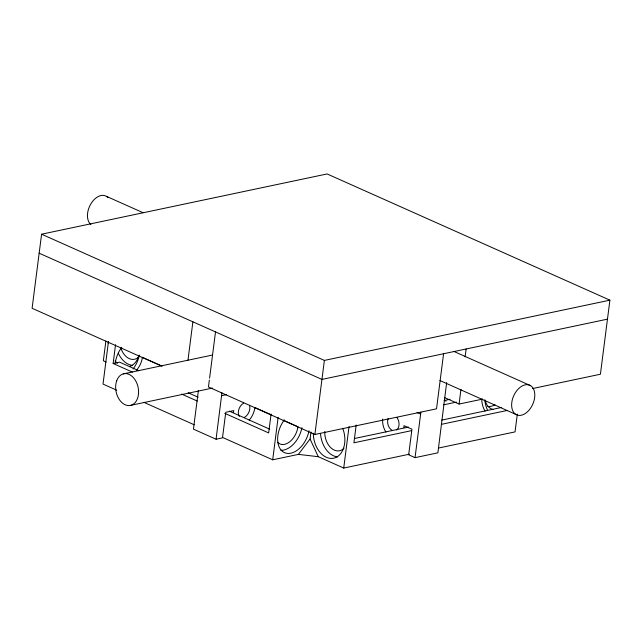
<?xml version="1.0" encoding="UTF-8"?>
<svg xmlns="http://www.w3.org/2000/svg" width="642" height="642" viewBox="0 0 642 642"><rect width="100%" height="100%" fill="white"/><g stroke="black" fill="none" stroke-linecap="round" stroke-linejoin="round"><path stroke-width="0.96" d="M403.938 427.596L403.995 425.678L411.955 429.225L408.673 454.809L415.037 457.65L437.884 452.827L446.655 382.576M198.386 390.529L193.443 429.137L216.065 439.232L221.931 392.8M532.691 388.522L600.414 374.23L609.9 300.159L327.115 173.942L41.586 234.202L32.1 308.28L162.041 366.277M105.89 340.99L103.354 360.772L106.082 361.992M108.466 341.544L103.017 384.085L116.7 390.192M132.34 372.071L113.128 363.5L115.536 344.698M187.978 360.17L192.889 321.811M209.34 380.104L208.457 386.99L314.885 434.49L436.528 408.818L443.582 353.742M209.589 378.138L215.511 331.906M271.068 414.114L268.661 432.917L224.74 413.312M222.517 437.419L272.69 459.808L278.138 417.276M272.69 459.808L298.386 454.384L310.078 438.984L310.977 432.018M314.885 434.49L324.379 360.419L609.9 300.159M298.386 454.384L318.272 456.695L343.727 468.058L349.047 426.505M356.19 424.996L353.902 442.803L411.426 430.67M415.037 457.65L420.887 412.116M444.521 397.567L459.078 404.059L460.964 389.309M465.121 356.848L466.132 348.983M517.324 414.09L515.044 431.897L438.647 448.02M233.383 412.477L233.8 410.591L225.767 412.292L222.485 437.876L216.065 439.232M113.128 363.5L119.548 362.144L138.76 370.715M123.152 373.901L212.342 355.074M131.088 405.262L212.438 388.097M221.642 395.681L226.538 394.645M607.468 319.154L321.939 379.414L39.154 253.197M444.192 400.512L450.074 399.276M443.678 404.805L456.438 402.109M459.078 404.059L482.632 399.091M354.416 438.518L408.392 427.123M441.768 420.085L501.635 407.445M441.656 424.29L507.044 410.487M343.727 468.058L409.283 454.215M106.436 196.356L143.005 212.679M453.822 351.399L530.613 385.673A16.194 10.424 -65.9 0 1 527.242 411.987A16.194 10.424 -65.9 0 1 511.794 402.446A16.194 10.424 -65.9 0 1 530.613 385.673M439.947 380.537L515.823 414.403M444.264 400.311L446.094 401.122M41.586 234.202L324.379 360.419M417.019 412.493L420.614 414.098M160.693 365.491L142.396 357.321A16.194 10.424 -65.9 0 1 136.377 370.322M254.922 407.542L271.389 414.892M283.291 420.205L297.928 426.737A16.194 10.424 -65.9 0 1 289.566 441.897A16.194 10.424 -65.9 0 1 277.673 442.338M188.17 392.768L198.234 397.262M229.338 411.145L269.592 429.105M181.742 394.124L197.295 401.065M144.065 402.406L194.237 424.795M310.078 438.984L318.272 456.695M139.314 355.09A22.261 14.341 -65.9 0 1 133.111 369.006M117.462 363.308A22.261 15.432 78.1 0 1 115.07 360.916M108.354 343.622A22.261 15.432 78.1 0 1 108.289 341.721M138.921 355.387A22.261 15.432 78.1 0 1 129.532 366.486M487.519 410.134A22.261 15.432 78.1 0 1 484.766 399.926M493 409.468A22.261 14.341 -65.9 0 1 485.143 400.143M301.917 427.66A22.261 14.341 -65.9 0 1 280.811 450.283M494.99 404.781A22.261 14.341 -65.9 0 1 487.816 406.595M485.047 411.105A16.194 11.219 78.1 0 1 481.797 399.172M115.271 363.043A22.261 14.341 -65.9 0 1 121.763 347.298M132.653 365.394A22.261 15.432 78.1 0 1 118.321 353.277M139.001 356.671A16.194 11.219 78.1 0 1 120.913 348.261M344.024 448.172A16.194 11.219 78.1 0 1 331.288 448.172A16.194 11.219 78.1 0 1 324.78 431.48M308.987 430.814A22.261 14.341 -65.9 0 1 284.51 452.642A22.261 14.341 -65.9 0 1 284.366 419.876M342.724 428.31A22.261 15.432 78.1 0 1 333.246 458.292A22.261 15.432 78.1 0 1 313.312 433.222M337.668 456.895A22.261 15.432 78.1 0 1 320.518 433.623M90.899 224.548A16.194 10.424 -65.9 0 1 91.164 203.378A16.194 10.424 -65.9 0 1 107.872 197.535M385.93 432.082A15.183 10.521 78.1 0 1 382.632 419.074M392.366 430.461A8.097 5.609 78.1 0 1 388.129 418.464M397.005 417.549A8.097 5.609 78.1 0 1 396.644 430.02M254.794 407.959A15.183 9.774 -65.9 0 1 249.16 420.141M249.521 405.375A8.097 5.216 -65.9 0 1 244.626 417.244M239.362 416.441A8.097 5.216 -65.9 0 1 243.551 403.192M116.7 380.77A16.194 11.219 78.1 0 0 128.167 405.567A16.194 11.219 78.1 0 0 136.497 382.407A16.194 11.219 78.1 0 0 116.7 380.77"/></g></svg>
